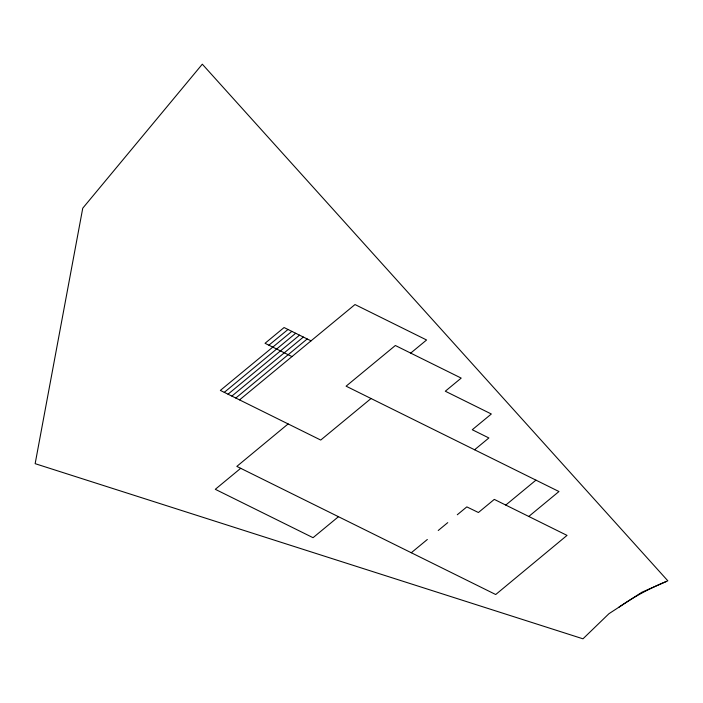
<?xml version="1.0" encoding="UTF-8"?>
<svg xmlns="http://www.w3.org/2000/svg" width="703" height="703" viewBox="0 0 703 703"><rect width="100%" height="100%" fill="white"/><g stroke="black" fill="none" stroke-linecap="round" stroke-linejoin="round"><path stroke-width="1.05" d="M224.283 392.353L295.691 333.266M235.804 398.039L307.202 338.951M288.125 423.927L236.832 466.397L495.712 594.527L567.031 535.396L494.297 499.394L478.409 512.513L466.827 506.881L457.293 514.754M228.027 394.198L299.531 335.164M231.867 396.097L303.362 337.062M291.85 331.368L220.355 390.411L239.547 399.884L354.997 304.548L426.589 339.988L410.701 353.108M240.707 468.312L215.294 489.306L313.046 537.69L338.468 516.696M371.035 398.522L320.726 440.06L239.547 399.884M474.587 449.771L488.884 437.96L472.267 429.735L491.335 413.997L445.307 391.219L461.194 378.1L395.358 345.507L346.104 386.175L558.964 491.529L528.779 516.459M411.29 552.743L427.336 539.491M438.224 530.501L447.758 522.628M505.765 505.07L535.95 480.14M268.88 345.182L288.01 329.479M618.921 607.207C634.141 596.566 650.653 587.831 667.85 580.836L202.315 64.184L82.752 208.193L35.15 463.672L582.98 638.816L608.939 613.71L641.892 592.242L666.418 581.469M311.042 340.85L284.082 327.536L265.04 343.292L291.973 356.588"/></g></svg>
